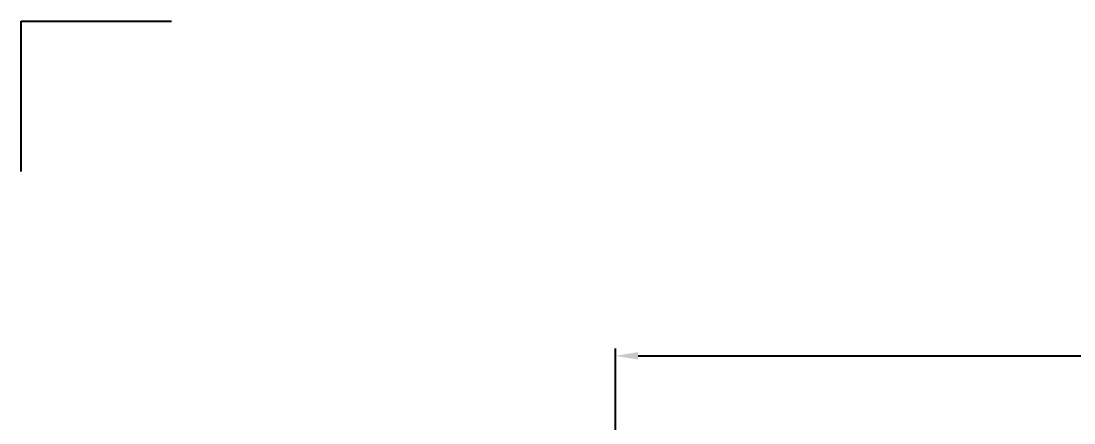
# Model space of a CAD drawing. Header units: millimetres. Extents: x -20000 to 230000, y -17405 to 24510.
# Drawn here: x 4265 to 4965, y -5554 to -5287 of the extents above; entities that cross this region are included whole.
import ezdxf

# ---------------------------------------------------------------- set-up
doc = ezdxf.new("R2010")
doc.units = ezdxf.units.MM
doc.header["$PDMODE"] = 35
doc.header["$PDSIZE"] = 0.5
doc.layers.get('Defpoints').update_dxf_attribs({"true_color": 0xc2a584})
doc.layers.add('1 - Cotation', color=32, linetype='Continuous', lineweight=13)
doc.layers.add('Intouchable', color=252, linetype='Continuous', lineweight=13, plot=False)
doc.styles.add('Texte Poralu', font='tahomabd.ttf')
doc.dimstyles.new('100 - 1000', dxfattribs={"dimtxt": 15, "dimasz": 15, "dimexe": 5, "dimexo": 2.5, "dimgap": 8, "dimtad": 1, "dimdec": 1, "dimtxsty": 'Texte Poralu', "dimcen": 10, "dimazin": 0, "dimtfac": 1, "dimtdec": 1, "dimtmove": 0, "dimatfit": 3, "dimfxl": 1, "dimarcsym": 0})

# ---------------------------------------------------------------- blocks, each defined once
blk = doc.blocks.new('Cadre centrage dessin')
at = {"layer": 'Defpoints'}
for p, q in [((-735, -1016.5), (-635, -1016.5)), ((-735, -1116.5), (-735, -1016.5))]:
    blk.add_line(p, q, dxfattribs=at)
blk = doc.blocks.new('*D915')
at = {"layer": '1 - Cotation', "color": 0, "lineweight": -2, "transparency": 16777216}
for p, q in [((4660, -5579.57), (4660, -5504.26)), ((5340, -5579.57), (5340, -5504.26)), ((4675, -5509.26), (5325, -5509.26))]:
    blk.add_line(p, q, dxfattribs=at)
at = {"layer": '1 - Cotation', "color": 0, "transparency": 16777216}
for points in [[(4675, -5506.76), (4675, -5511.76), (4660, -5509.26)], [(5325, -5506.76), (5325, -5511.76), (5340, -5509.26)]]:
    blk.add_solid(points, dxfattribs=at)
at = {"layer": 'Defpoints', "color": 0, "transparency": 16777216}
for p in [(5340, -5509.26), (4660, -5582.07), (5340, -5582.07)]:
    blk.add_point(p, dxfattribs=at)
at = {"layer": '1 - Cotation', "color": 0, "transparency": 16777216, "insert": (5000, -5493.76), "char_height": 15, "attachment_point": 5, "style": 'Texte Poralu'}
blk.add_mtext('L', dxfattribs=at)

msp = doc.modelspace()

# ---------------------------------------------------------------- block references
at = {"layer": 'Intouchable'}
msp.add_blockref('Cadre centrage dessin', (5000, -4270), dxfattribs=at)

# ---------------------------------------------------------------- dimensions: what is measured, and where the dimension line sits
at = {"layer": '1 - Cotation'}
dim = msp.add_linear_dim(base=(5340, -5509.26), p1=(4660, -5582.07), p2=(5340, -5582.07), text='L', dimstyle='100 - 1000', dxfattribs=at)
dim.commit()
dim.dimension.update_dxf_attribs({"geometry": '*D915', "text_midpoint": (5000, -5493.76)})

doc.saveas('drawing.dxf')
